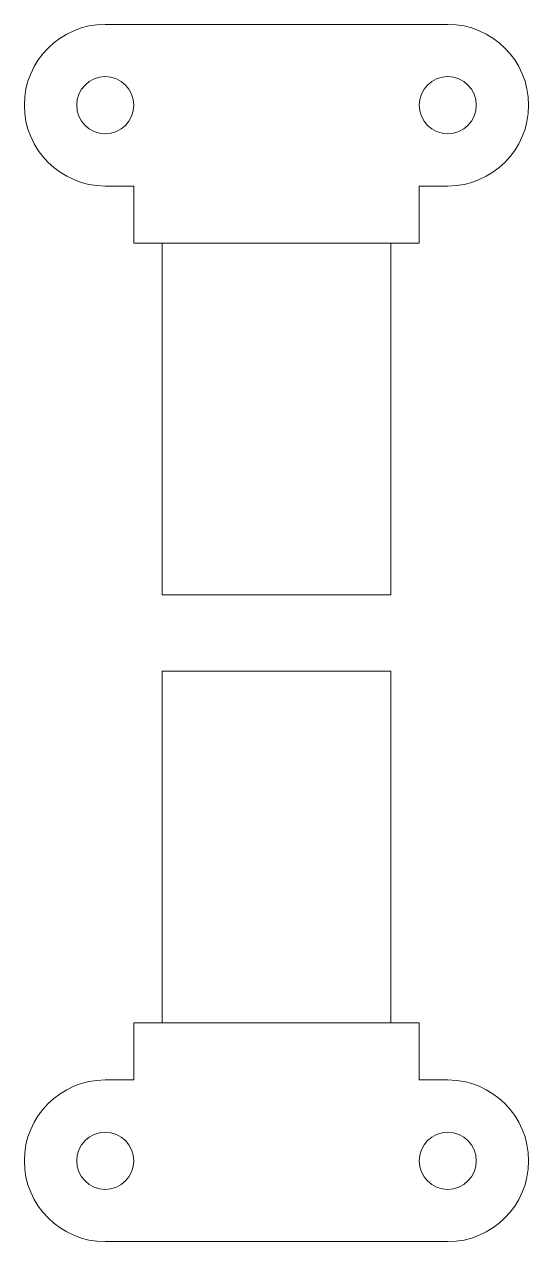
# Model space of a CAD drawing. Header units: millimetres. Extents: x 47.6 to 74.1, y 12.3 to 76.3.
import ezdxf

# ---------------------------------------------------------------- set-up
doc = ezdxf.new("R2010")
doc.units = ezdxf.units.MM
doc.linetypes.add('K5LT_AUXILIARY', pattern=[0])
doc.layers.add('Системный слой (1)', color=251, linetype='Continuous', true_color=0x6c6c6c)

msp = doc.modelspace()

# ---------------------------------------------------------------- linework, layer by layer
at = {"layer": 'Системный слой (1)', "color": 232, "linetype": 'K5LT_AUXILIARY', "lineweight": 18, "true_color": 0xc52b79}
for p, q in [((69.85, 76.276), (51.85, 76.276)), ((51.85, 67.776), (53.35, 67.776)), ((53.35, 67.776), (53.35, 64.776)), ((68.35, 67.776), (69.85, 67.776)), ((68.35, 64.776), (68.35, 67.776)), ((53.35, 64.776), (68.35, 64.776)), ((54.85, 46.276), (54.85, 64.776)), ((66.85, 64.776), (66.85, 46.276)), ((66.85, 46.276), (54.85, 46.276)), ((54.85, 42.276), (66.85, 42.276)), ((54.85, 23.776), (54.85, 42.276)), ((66.85, 42.276), (66.85, 23.776)), ((68.35, 23.776), (53.35, 23.776)), ((53.35, 23.776), (53.35, 20.776)), ((68.35, 20.776), (68.35, 23.776)), ((53.35, 20.776), (51.85, 20.776)), ((69.85, 20.776), (68.35, 20.776)), ((51.85, 12.276), (69.85, 12.276))]:
    msp.add_line(p, q, dxfattribs=at)
for centre in [(51.85, 72.026), (69.85, 72.026), (51.85, 16.526), (69.85, 16.526)]:
    msp.add_circle(centre, 1.5, dxfattribs=at)
for centre, start, end in [((51.85, 72.026), 90, 270), ((69.85, 72.026), 270.0011, 90.00105), ((51.85, 16.526), 90.0011, 270.00105), ((69.85, 16.526), 270, 90)]:
    msp.add_arc(centre, 4.25, start, end, dxfattribs=at)

doc.saveas('drawing.dxf')
